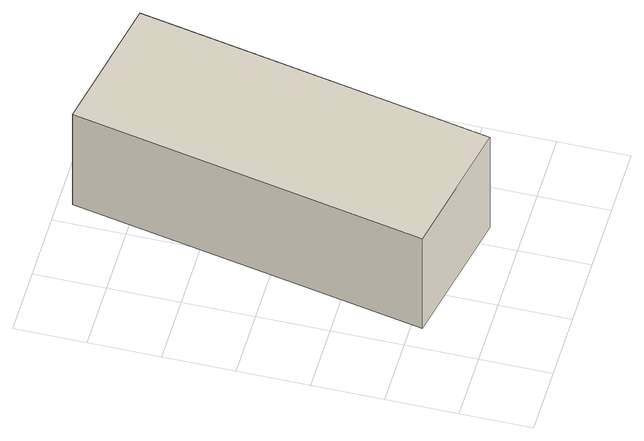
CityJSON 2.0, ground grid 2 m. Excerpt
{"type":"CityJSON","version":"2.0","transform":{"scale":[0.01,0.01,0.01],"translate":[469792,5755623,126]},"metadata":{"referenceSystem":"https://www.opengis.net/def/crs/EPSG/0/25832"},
"CityObjects":{
"building1":{"type":"Building","attributes":{"Gemeindeschluessel":"05711000","BezugspunktDach":"2000","function":"31001_9998","measuredHeight":3.97},"address":[{"country":"Germany","locality":"Bielefeld","thoroughfareNumber":"54","thoroughfareName":"Oberkampweg"}],"geometry":[{"type":"Solid","lod":"1","boundaries":[[[[0,1,2,3]],[[4,5,6,7]],[[4,7,3,2]],[[5,4,2,1]],[[6,5,1,0]],[[7,6,0,3]]]]}]}
},
"vertices":[
[268,1163,416],[70,171,416],[464,92,416],[662,1085,416],[464,92,74],[70,171,74],[268,1163,74],[662,1085,74]
]}
